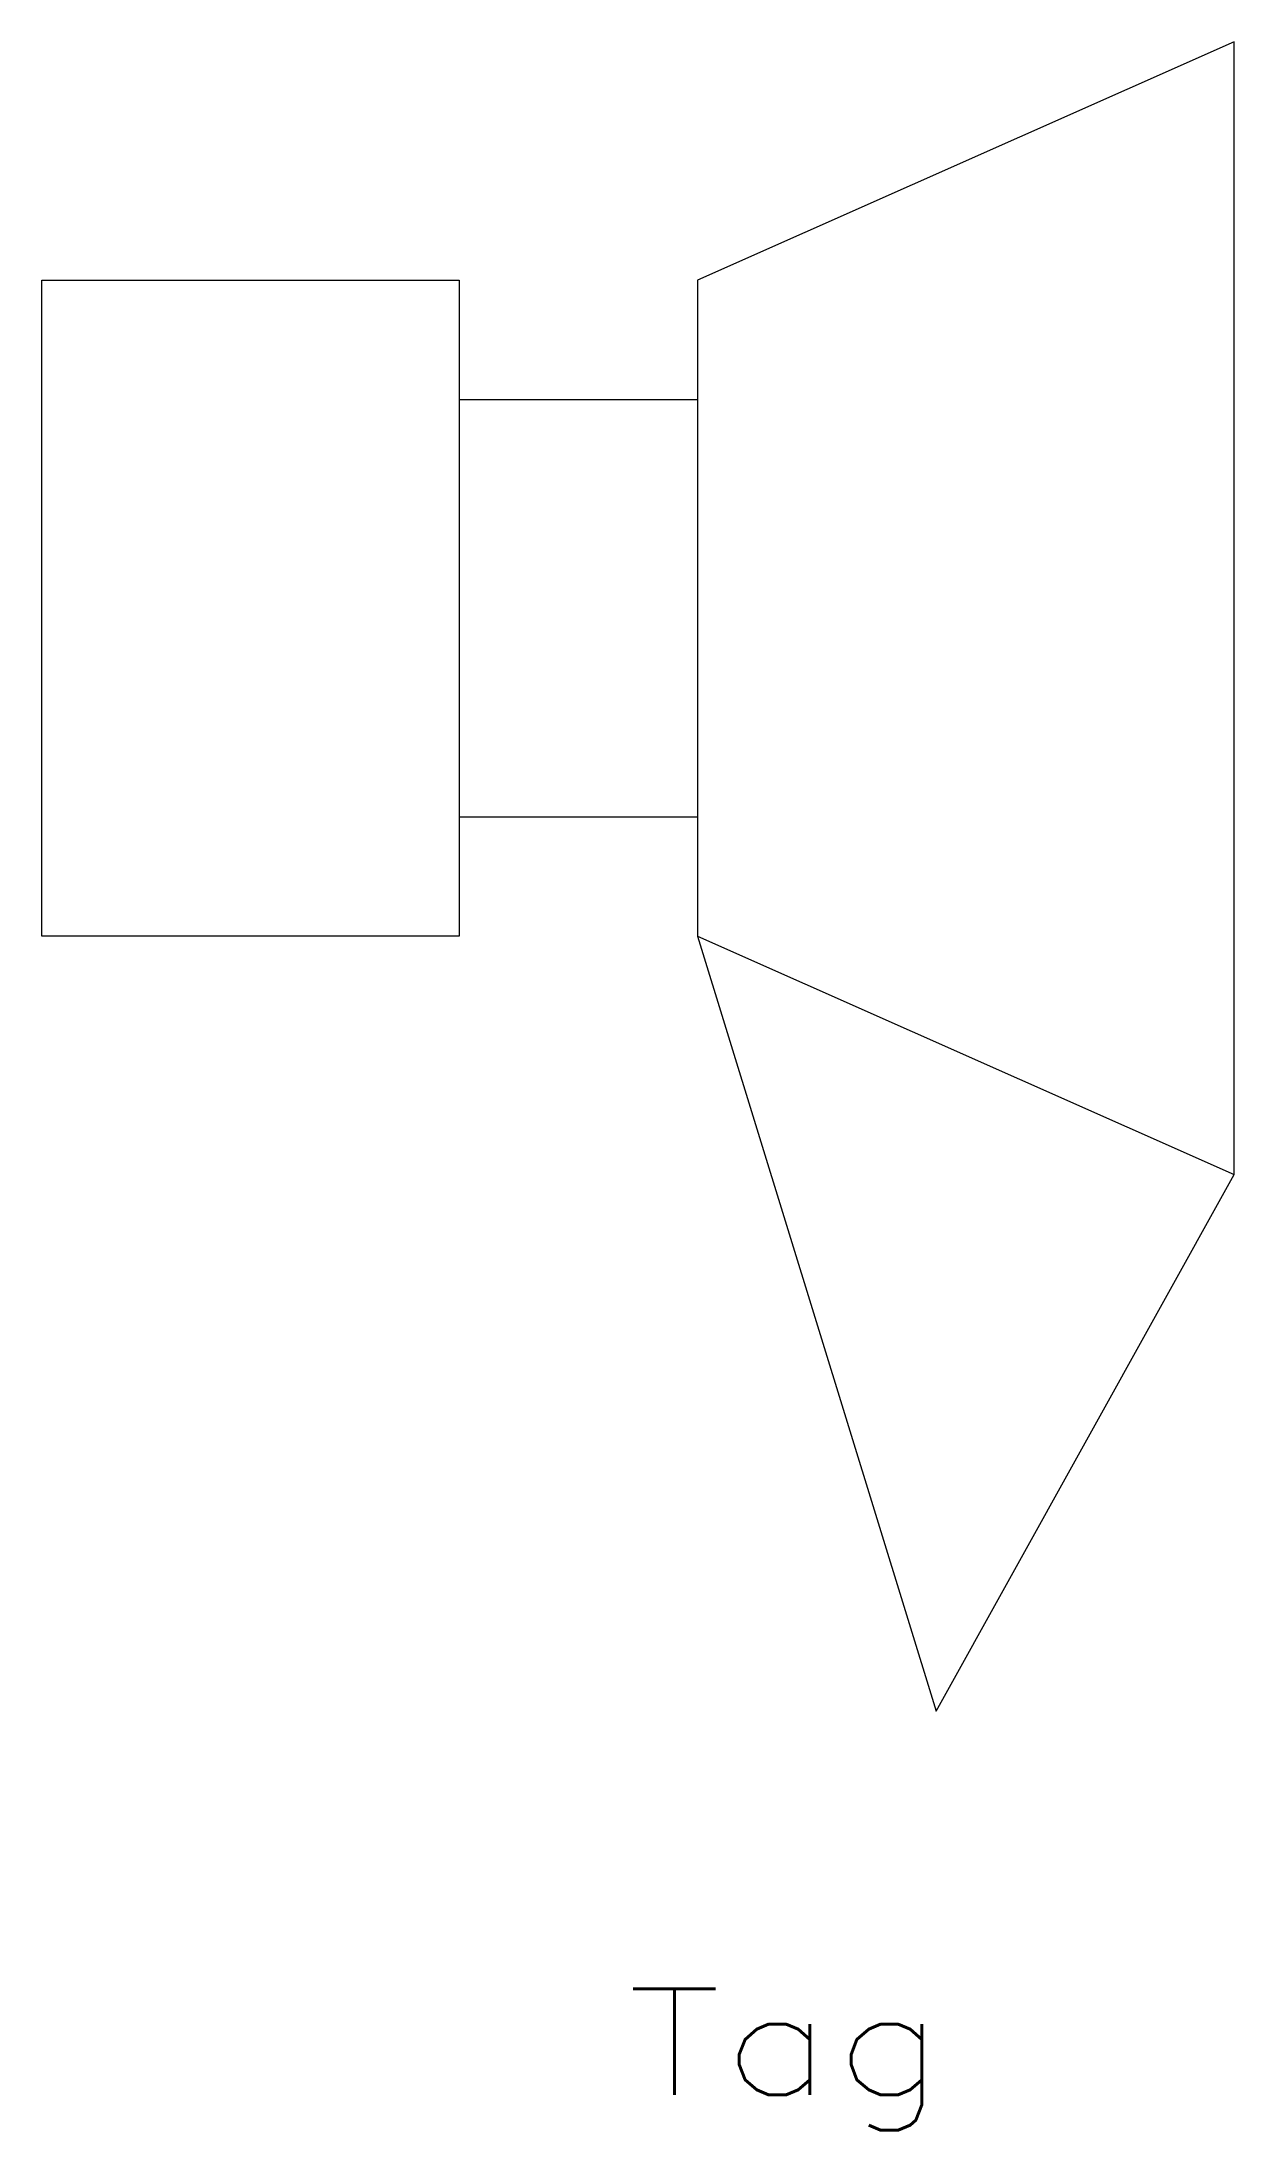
# Model space of a CAD drawing. Header units: inches. Extents: x -7 to 7.3, y -15 to 10.
import ezdxf
from ezdxf.enums import TextEntityAlignment as Align

# ---------------------------------------------------------------- set-up
doc = ezdxf.new("R2010")
doc.units = ezdxf.units.IN
doc.header["$MEASUREMENT"] = 0
doc.layers.get('0').update_dxf_attribs({"lineweight": 0})
doc.layers.add('1', color=7, linetype='Continuous', lineweight=0)
doc.styles.add('_TCW_TXTSTY_1', font='TXT.SHX')

msp = doc.modelspace()

# ---------------------------------------------------------------- linework, layer by layer
at = {"layer": '1', "color": 7, "linetype": 'Continuous'}
for p, q in [((7.276, 10.011), (0.849, 7.155)), ((7.276, -3.558), (7.276, 10.011)), ((-7.008, 7.155), (-2.008, 7.155)), ((-7.008, -0.702), (-7.008, 7.155)), ((-2.008, 7.155), (-2.008, -0.702)), ((0.849, 7.155), (0.849, -0.702)), ((-2.008, 5.726), (0.849, 5.726)), ((-2.008, 0.727), (0.849, 0.727)), ((-2.008, -0.702), (-7.008, -0.702)), ((0.849, -0.702), (7.276, -3.558)), ((0.849, -0.702), (3.705, -9.986)), ((3.705, -9.986), (7.276, -3.558))]:
    msp.add_line(p, q, dxfattribs=at)

# ---------------------------------------------------------------- texts
at = {"color": 7, "linetype": 'Continuous', "style": '_TCW_TXTSTY_1', "width": 1.166667}
msp.add_text('Tag', height=1.27, dxfattribs=at).set_placement((0.006, -14.581), (3.816, -14.581), align=Align.FIT)

doc.saveas('drawing.dxf')
